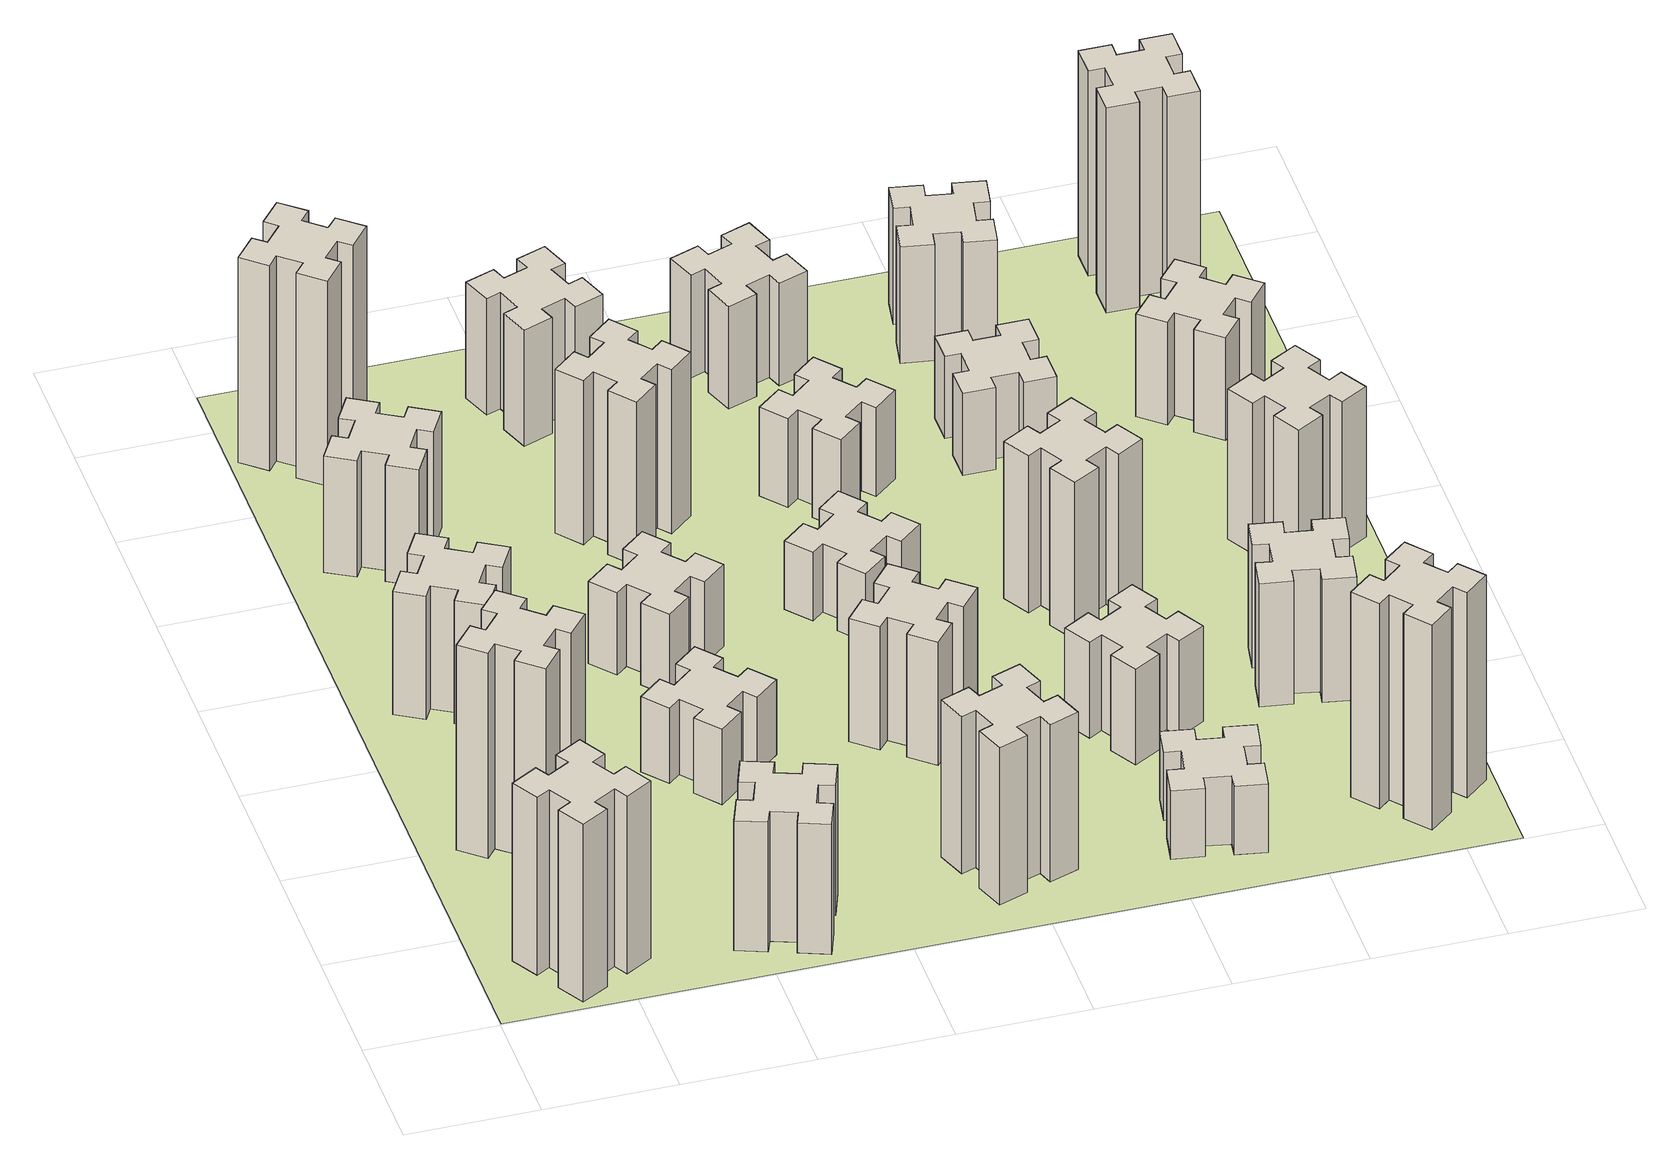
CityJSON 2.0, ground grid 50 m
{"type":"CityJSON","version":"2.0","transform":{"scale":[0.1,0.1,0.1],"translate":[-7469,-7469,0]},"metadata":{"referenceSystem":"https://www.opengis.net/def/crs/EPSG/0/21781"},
"CityObjects":{
"building1":{"type":"Building","attributes":{"class":"1000","function":"1000","usage":"1000","yearOfConstruction":2016,"roofType":"1000","measuredHeight":78,"storeysAboveGround":30,"storeysBelowGround":0},"geometry":[{"type":"Solid","lod":"1","boundaries":[[[[0,1,2,3,4,5,6,7,8,9,10,11,12,13,14,15,16,17,18,19]],[[17,16,20,21]],[[16,15,22,20]],[[15,14,23,22]],[[14,13,24,23]],[[13,12,25,24]],[[12,11,26,25]],[[11,10,27,26]],[[10,9,28,27]],[[9,8,29,28]],[[8,7,30,29]],[[7,6,31,30]],[[6,5,32,31]],[[5,4,33,32]],[[4,3,34,33]],[[3,2,35,34]],[[2,1,36,35]],[[1,0,37,36]],[[0,19,38,37]],[[19,18,39,38]],[[18,17,21,39]],[[24,25,26,27,28,29,30,31,32,33,34,35,36,37,38,39,21,20,22,23]]]]}]},
"building2":{"type":"Building","attributes":{"class":"1000","function":"1000","usage":"1000","yearOfConstruction":2016,"roofType":"1000","measuredHeight":90,"storeysAboveGround":30,"storeysBelowGround":0},"geometry":[{"type":"Solid","lod":"1","boundaries":[[[[40,41,42,43,44,45,46,47,48,49,50,51,52,53,54,55,56,57,58,59]],[[57,56,60,61]],[[56,55,62,60]],[[55,54,63,62]],[[54,53,64,63]],[[53,52,65,64]],[[52,51,66,65]],[[51,50,67,66]],[[50,49,68,67]],[[49,48,69,68]],[[48,47,70,69]],[[47,46,71,70]],[[46,45,72,71]],[[45,44,73,72]],[[44,43,74,73]],[[43,42,75,74]],[[42,41,76,75]],[[41,40,77,76]],[[40,59,78,77]],[[59,58,79,78]],[[58,57,61,79]],[[64,65,66,67,68,69,70,71,72,73,74,75,76,77,78,79,61,60,62,63]]]]}]},
"building3":{"type":"Building","attributes":{"class":"1000","function":"1000","usage":"1000","yearOfConstruction":2016,"roofType":"1000","measuredHeight":54,"storeysAboveGround":30,"storeysBelowGround":0},"geometry":[{"type":"Solid","lod":"1","boundaries":[[[[80,81,82,83,84,85,86,87,88,89,90,91,92,93,94,95,96,97,98,99]],[[97,96,100,101]],[[96,95,102,100]],[[95,94,103,102]],[[94,93,104,103]],[[93,92,105,104]],[[92,91,106,105]],[[91,90,107,106]],[[90,89,108,107]],[[89,88,109,108]],[[88,87,110,109]],[[87,86,111,110]],[[86,85,112,111]],[[85,84,113,112]],[[84,83,114,113]],[[83,82,115,114]],[[82,81,116,115]],[[81,80,117,116]],[[80,99,118,117]],[[99,98,119,118]],[[98,97,101,119]],[[104,105,106,107,108,109,110,111,112,113,114,115,116,117,118,119,101,100,102,103]]]]}]},
"building4":{"type":"Building","attributes":{"class":"1000","function":"1000","usage":"1000","yearOfConstruction":2016,"roofType":"1000","measuredHeight":51,"storeysAboveGround":30,"storeysBelowGround":0},"geometry":[{"type":"Solid","lod":"1","boundaries":[[[[120,121,122,123,124,125,126,127,128,129,130,131,132,133,134,135,136,137,138,139]],[[137,136,140,141]],[[136,135,142,140]],[[135,134,143,142]],[[134,133,144,143]],[[133,132,145,144]],[[132,131,146,145]],[[131,130,147,146]],[[130,129,148,147]],[[129,128,149,148]],[[128,127,150,149]],[[127,126,151,150]],[[126,125,152,151]],[[125,124,153,152]],[[124,123,154,153]],[[123,122,155,154]],[[122,121,156,155]],[[121,120,157,156]],[[120,139,158,157]],[[139,138,159,158]],[[138,137,141,159]],[[144,145,146,147,148,149,150,151,152,153,154,155,156,157,158,159,141,140,142,143]]]]}]},
"building5":{"type":"Building","attributes":{"class":"1000","function":"1000","usage":"1000","yearOfConstruction":2016,"roofType":"1000","measuredHeight":57,"storeysAboveGround":30,"storeysBelowGround":0},"geometry":[{"type":"Solid","lod":"1","boundaries":[[[[160,161,162,163,164,165,166,167,168,169,170,171,172,173,174,175,176,177,178,179]],[[177,176,180,181]],[[176,175,182,180]],[[175,174,183,182]],[[174,173,184,183]],[[173,172,185,184]],[[172,171,186,185]],[[171,170,187,186]],[[170,169,188,187]],[[169,168,189,188]],[[168,167,190,189]],[[167,166,191,190]],[[166,165,192,191]],[[165,164,193,192]],[[164,163,194,193]],[[163,162,195,194]],[[162,161,196,195]],[[161,160,197,196]],[[160,179,198,197]],[[179,178,199,198]],[[178,177,181,199]],[[184,185,186,187,188,189,190,191,192,193,194,195,196,197,198,199,181,180,182,183]]]]}]},
"building6":{"type":"Building","attributes":{"class":"1000","function":"1000","usage":"1000","yearOfConstruction":2016,"roofType":"1000","measuredHeight":90,"storeysAboveGround":30,"storeysBelowGround":0},"geometry":[{"type":"Solid","lod":"1","boundaries":[[[[200,201,202,203,204,205,206,207,208,209,210,211,212,213,214,215,216,217,218,219]],[[217,216,220,221]],[[216,215,222,220]],[[215,214,223,222]],[[214,213,224,223]],[[213,212,225,224]],[[212,211,226,225]],[[211,210,227,226]],[[210,209,228,227]],[[209,208,229,228]],[[208,207,230,229]],[[207,206,231,230]],[[206,205,232,231]],[[205,204,233,232]],[[204,203,234,233]],[[203,202,235,234]],[[202,201,236,235]],[[201,200,237,236]],[[200,219,238,237]],[[219,218,239,238]],[[218,217,221,239]],[[224,225,226,227,228,229,230,231,232,233,234,235,236,237,238,239,221,220,222,223]]]]}]},
"building7":{"type":"Building","attributes":{"class":"1000","function":"1000","usage":"1000","yearOfConstruction":2016,"roofType":"1000","measuredHeight":33,"storeysAboveGround":30,"storeysBelowGround":0},"geometry":[{"type":"Solid","lod":"1","boundaries":[[[[240,241,242,243,244,245,246,247,248,249,250,251,252,253,254,255,256,257,258,259]],[[257,256,260,261]],[[256,255,262,260]],[[255,254,263,262]],[[254,253,264,263]],[[253,252,265,264]],[[252,251,266,265]],[[251,250,267,266]],[[250,249,268,267]],[[249,248,269,268]],[[248,247,270,269]],[[247,246,271,270]],[[246,245,272,271]],[[245,244,273,272]],[[244,243,274,273]],[[243,242,275,274]],[[242,241,276,275]],[[241,240,277,276]],[[240,259,278,277]],[[259,258,279,278]],[[258,257,261,279]],[[264,265,266,267,268,269,270,271,272,273,274,275,276,277,278,279,261,260,262,263]]]]}]},
"building8":{"type":"Building","attributes":{"class":"1000","function":"1000","usage":"1000","yearOfConstruction":2016,"roofType":"1000","measuredHeight":36,"storeysAboveGround":30,"storeysBelowGround":0},"geometry":[{"type":"Solid","lod":"1","boundaries":[[[[280,281,282,283,284,285,286,287,288,289,290,291,292,293,294,295,296,297,298,299]],[[297,296,300,301]],[[296,295,302,300]],[[295,294,303,302]],[[294,293,304,303]],[[293,292,305,304]],[[292,291,306,305]],[[291,290,307,306]],[[290,289,308,307]],[[289,288,309,308]],[[288,287,310,309]],[[287,286,311,310]],[[286,285,312,311]],[[285,284,313,312]],[[284,283,314,313]],[[283,282,315,314]],[[282,281,316,315]],[[281,280,317,316]],[[280,299,318,317]],[[299,298,319,318]],[[298,297,301,319]],[[304,305,306,307,308,309,310,311,312,313,314,315,316,317,318,319,301,300,302,303]]]]}]},
"building9":{"type":"Building","attributes":{"class":"1000","function":"1000","usage":"1000","yearOfConstruction":2016,"roofType":"1000","measuredHeight":72,"storeysAboveGround":30,"storeysBelowGround":0},"geometry":[{"type":"Solid","lod":"1","boundaries":[[[[320,321,322,323,324,325,326,327,328,329,330,331,332,333,334,335,336,337,338,339]],[[337,336,340,341]],[[336,335,342,340]],[[335,334,343,342]],[[334,333,344,343]],[[333,332,345,344]],[[332,331,346,345]],[[331,330,347,346]],[[330,329,348,347]],[[329,328,349,348]],[[328,327,350,349]],[[327,326,351,350]],[[326,325,352,351]],[[325,324,353,352]],[[324,323,354,353]],[[323,322,355,354]],[[322,321,356,355]],[[321,320,357,356]],[[320,339,358,357]],[[339,338,359,358]],[[338,337,341,359]],[[344,345,346,347,348,349,350,351,352,353,354,355,356,357,358,359,341,340,342,343]]]]}]},
"building10":{"type":"Building","attributes":{"class":"1000","function":"1000","usage":"1000","yearOfConstruction":2016,"roofType":"1000","measuredHeight":69,"storeysAboveGround":30,"storeysBelowGround":0},"geometry":[{"type":"Solid","lod":"1","boundaries":[[[[360,361,362,363,364,365,366,367,368,369,370,371,372,373,374,375,376,377,378,379]],[[377,376,380,381]],[[376,375,382,380]],[[375,374,383,382]],[[374,373,384,383]],[[373,372,385,384]],[[372,371,386,385]],[[371,370,387,386]],[[370,369,388,387]],[[369,368,389,388]],[[368,367,390,389]],[[367,366,391,390]],[[366,365,392,391]],[[365,364,393,392]],[[364,363,394,393]],[[363,362,395,394]],[[362,361,396,395]],[[361,360,397,396]],[[360,379,398,397]],[[379,378,399,398]],[[378,377,381,399]],[[384,385,386,387,388,389,390,391,392,393,394,395,396,397,398,399,381,380,382,383]]]]}]},
"building11":{"type":"Building","attributes":{"class":"1000","function":"1000","usage":"1000","yearOfConstruction":2016,"roofType":"1000","measuredHeight":51,"storeysAboveGround":30,"storeysBelowGround":0},"geometry":[{"type":"Solid","lod":"1","boundaries":[[[[400,401,402,403,404,405,406,407,408,409,410,411,412,413,414,415,416,417,418,419]],[[417,416,420,421]],[[416,415,422,420]],[[415,414,423,422]],[[414,413,424,423]],[[413,412,425,424]],[[412,411,426,425]],[[411,410,427,426]],[[410,409,428,427]],[[409,408,429,428]],[[408,407,430,429]],[[407,406,431,430]],[[406,405,432,431]],[[405,404,433,432]],[[404,403,434,433]],[[403,402,435,434]],[[402,401,436,435]],[[401,400,437,436]],[[400,419,438,437]],[[419,418,439,438]],[[418,417,421,439]],[[424,425,426,427,428,429,430,431,432,433,434,435,436,437,438,439,421,420,422,423]]]]}]},
"building12":{"type":"Building","attributes":{"class":"1000","function":"1000","usage":"1000","yearOfConstruction":2016,"roofType":"1000","measuredHeight":54,"storeysAboveGround":30,"storeysBelowGround":0},"geometry":[{"type":"Solid","lod":"1","boundaries":[[[[440,441,442,443,444,445,446,447,448,449,450,451,452,453,454,455,456,457,458,459]],[[457,456,460,461]],[[456,455,462,460]],[[455,454,463,462]],[[454,453,464,463]],[[453,452,465,464]],[[452,451,466,465]],[[451,450,467,466]],[[450,449,468,467]],[[449,448,469,468]],[[448,447,470,469]],[[447,446,471,470]],[[446,445,472,471]],[[445,444,473,472]],[[444,443,474,473]],[[443,442,475,474]],[[442,441,476,475]],[[441,440,477,476]],[[440,459,478,477]],[[459,458,479,478]],[[458,457,461,479]],[[464,465,466,467,468,469,470,471,472,473,474,475,476,477,478,479,461,460,462,463]]]]}]},
"building13":{"type":"Building","attributes":{"class":"1000","function":"1000","usage":"1000","yearOfConstruction":2016,"roofType":"1000","measuredHeight":30,"storeysAboveGround":30,"storeysBelowGround":0},"geometry":[{"type":"Solid","lod":"1","boundaries":[[[[480,481,482,483,484,485,486,487,488,489,490,491,492,493,494,495,496,497,498,499]],[[497,496,500,501]],[[496,495,502,500]],[[495,494,503,502]],[[494,493,504,503]],[[493,492,505,504]],[[492,491,506,505]],[[491,490,507,506]],[[490,489,508,507]],[[489,488,509,508]],[[488,487,510,509]],[[487,486,511,510]],[[486,485,512,511]],[[485,484,513,512]],[[484,483,514,513]],[[483,482,515,514]],[[482,481,516,515]],[[481,480,517,516]],[[480,499,518,517]],[[499,498,519,518]],[[498,497,501,519]],[[504,505,506,507,508,509,510,511,512,513,514,515,516,517,518,519,501,500,502,503]]]]}]},
"building14":{"type":"Building","attributes":{"class":"1000","function":"1000","usage":"1000","yearOfConstruction":2016,"roofType":"1000","measuredHeight":39,"storeysAboveGround":30,"storeysBelowGround":0},"geometry":[{"type":"Solid","lod":"1","boundaries":[[[[520,521,522,523,524,525,526,527,528,529,530,531,532,533,534,535,536,537,538,539]],[[537,536,540,541]],[[536,535,542,540]],[[535,534,543,542]],[[534,533,544,543]],[[533,532,545,544]],[[532,531,546,545]],[[531,530,547,546]],[[530,529,548,547]],[[529,528,549,548]],[[528,527,550,549]],[[527,526,551,550]],[[526,525,552,551]],[[525,524,553,552]],[[524,523,554,553]],[[523,522,555,554]],[[522,521,556,555]],[[521,520,557,556]],[[520,539,558,557]],[[539,538,559,558]],[[538,537,541,559]],[[544,545,546,547,548,549,550,551,552,553,554,555,556,557,558,559,541,540,542,543]]]]}]},
"building15":{"type":"Building","attributes":{"class":"1000","function":"1000","usage":"1000","yearOfConstruction":2016,"roofType":"1000","measuredHeight":30,"storeysAboveGround":30,"storeysBelowGround":0},"geometry":[{"type":"Solid","lod":"1","boundaries":[[[[560,561,562,563,564,565,566,567,568,569,570,571,572,573,574,575,576,577,578,579]],[[577,576,580,581]],[[576,575,582,580]],[[575,574,583,582]],[[574,573,584,583]],[[573,572,585,584]],[[572,571,586,585]],[[571,570,587,586]],[[570,569,588,587]],[[569,568,589,588]],[[568,567,590,589]],[[567,566,591,590]],[[566,565,592,591]],[[565,564,593,592]],[[564,563,594,593]],[[563,562,595,594]],[[562,561,596,595]],[[561,560,597,596]],[[560,579,598,597]],[[579,578,599,598]],[[578,577,581,599]],[[584,585,586,587,588,589,590,591,592,593,594,595,596,597,598,599,581,580,582,583]]]]}]},
"building16":{"type":"Building","attributes":{"class":"1000","function":"1000","usage":"1000","yearOfConstruction":2016,"roofType":"1000","measuredHeight":45,"storeysAboveGround":30,"storeysBelowGround":0},"geometry":[{"type":"Solid","lod":"1","boundaries":[[[[600,601,602,603,604,605,606,607,608,609,610,611,612,613,614,615,616,617,618,619]],[[617,616,620,621]],[[616,615,622,620]],[[615,614,623,622]],[[614,613,624,623]],[[613,612,625,624]],[[612,611,626,625]],[[611,610,627,626]],[[610,609,628,627]],[[609,608,629,628]],[[608,607,630,629]],[[607,606,631,630]],[[606,605,632,631]],[[605,604,633,632]],[[604,603,634,633]],[[603,602,635,634]],[[602,601,636,635]],[[601,600,637,636]],[[600,619,638,637]],[[619,618,639,638]],[[618,617,621,639]],[[624,625,626,627,628,629,630,631,632,633,634,635,636,637,638,639,621,620,622,623]]]]}]},
"building17":{"type":"Building","attributes":{"class":"1000","function":"1000","usage":"1000","yearOfConstruction":2016,"roofType":"1000","measuredHeight":42,"storeysAboveGround":30,"storeysBelowGround":0},"geometry":[{"type":"Solid","lod":"1","boundaries":[[[[640,641,642,643,644,645,646,647,648,649,650,651,652,653,654,655,656,657,658,659]],[[657,656,660,661]],[[656,655,662,660]],[[655,654,663,662]],[[654,653,664,663]],[[653,652,665,664]],[[652,651,666,665]],[[651,650,667,666]],[[650,649,668,667]],[[649,648,669,668]],[[648,647,670,669]],[[647,646,671,670]],[[646,645,672,671]],[[645,644,673,672]],[[644,643,674,673]],[[643,642,675,674]],[[642,641,676,675]],[[641,640,677,676]],[[640,659,678,677]],[[659,658,679,678]],[[658,657,661,679]],[[664,665,666,667,668,669,670,671,672,673,674,675,676,677,678,679,661,660,662,663]]]]}]},
"building18":{"type":"Building","attributes":{"class":"1000","function":"1000","usage":"1000","yearOfConstruction":2016,"roofType":"1000","measuredHeight":69,"storeysAboveGround":30,"storeysBelowGround":0},"geometry":[{"type":"Solid","lod":"1","boundaries":[[[[680,681,682,683,684,685,686,687,688,689,690,691,692,693,694,695,696,697,698,699]],[[697,696,700,701]],[[696,695,702,700]],[[695,694,703,702]],[[694,693,704,703]],[[693,692,705,704]],[[692,691,706,705]],[[691,690,707,706]],[[690,689,708,707]],[[689,688,709,708]],[[688,687,710,709]],[[687,686,711,710]],[[686,685,712,711]],[[685,684,713,712]],[[684,683,714,713]],[[683,682,715,714]],[[682,681,716,715]],[[681,680,717,716]],[[680,699,718,717]],[[699,698,719,718]],[[698,697,701,719]],[[704,705,706,707,708,709,710,711,712,713,714,715,716,717,718,719,701,700,702,703]]]]}]},
"building19":{"type":"Building","attributes":{"class":"1000","function":"1000","usage":"1000","yearOfConstruction":2016,"roofType":"1000","measuredHeight":36,"storeysAboveGround":30,"storeysBelowGround":0},"geometry":[{"type":"Solid","lod":"1","boundaries":[[[[720,721,722,723,724,725,726,727,728,729,730,731,732,733,734,735,736,737,738,739]],[[737,736,740,741]],[[736,735,742,740]],[[735,734,743,742]],[[734,733,744,743]],[[733,732,745,744]],[[732,731,746,745]],[[731,730,747,746]],[[730,729,748,747]],[[729,728,749,748]],[[728,727,750,749]],[[727,726,751,750]],[[726,725,752,751]],[[725,724,753,752]],[[724,723,754,753]],[[723,722,755,754]],[[722,721,756,755]],[[721,720,757,756]],[[720,739,758,757]],[[739,738,759,758]],[[738,737,741,759]],[[744,745,746,747,748,749,750,751,752,753,754,755,756,757,758,759,741,740,742,743]]]]}]},
"building20":{"type":"Building","attributes":{"class":"1000","function":"1000","usage":"1000","yearOfConstruction":2016,"roofType":"1000","measuredHeight":90,"storeysAboveGround":30,"storeysBelowGround":0},"geometry":[{"type":"Solid","lod":"1","boundaries":[[[[760,761,762,763,764,765,766,767,768,769,770,771,772,773,774,775,776,777,778,779]],[[777,776,780,781]],[[776,775,782,780]],[[775,774,783,782]],[[774,773,784,783]],[[773,772,785,784]],[[772,771,786,785]],[[771,770,787,786]],[[770,769,788,787]],[[769,768,789,788]],[[768,767,790,789]],[[767,766,791,790]],[[766,765,792,791]],[[765,764,793,792]],[[764,763,794,793]],[[763,762,795,794]],[[762,761,796,795]],[[761,760,797,796]],[[760,779,798,797]],[[779,778,799,798]],[[778,777,781,799]],[[784,785,786,787,788,789,790,791,792,793,794,795,796,797,798,799,781,780,782,783]]]]}]},
"building21":{"type":"Building","attributes":{"class":"1000","function":"1000","usage":"1000","yearOfConstruction":2016,"roofType":"1000","measuredHeight":54,"storeysAboveGround":30,"storeysBelowGround":0},"geometry":[{"type":"Solid","lod":"1","boundaries":[[[[800,801,802,803,804,805,806,807,808,809,810,811,812,813,814,815,816,817,818,819]],[[817,816,820,821]],[[816,815,822,820]],[[815,814,823,822]],[[814,813,824,823]],[[813,812,825,824]],[[812,811,826,825]],[[811,810,827,826]],[[810,809,828,827]],[[809,808,829,828]],[[808,807,830,829]],[[807,806,831,830]],[[806,805,832,831]],[[805,804,833,832]],[[804,803,834,833]],[[803,802,835,834]],[[802,801,836,835]],[[801,800,837,836]],[[800,819,838,837]],[[819,818,839,838]],[[818,817,821,839]],[[824,825,826,827,828,829,830,831,832,833,834,835,836,837,838,839,821,820,822,823]]]]}]},
"building22":{"type":"Building","attributes":{"class":"1000","function":"1000","usage":"1000","yearOfConstruction":2016,"roofType":"1000","measuredHeight":51,"storeysAboveGround":30,"storeysBelowGround":0},"geometry":[{"type":"Solid","lod":"1","boundaries":[[[[840,841,842,843,844,845,846,847,848,849,850,851,852,853,854,855,856,857,858,859]],[[857,856,860,861]],[[856,855,862,860]],[[855,854,863,862]],[[854,853,864,863]],[[853,852,865,864]],[[852,851,866,865]],[[851,850,867,866]],[[850,849,868,867]],[[849,848,869,868]],[[848,847,870,869]],[[847,846,871,870]],[[846,845,872,871]],[[845,844,873,872]],[[844,843,874,873]],[[843,842,875,874]],[[842,841,876,875]],[[841,840,877,876]],[[840,859,878,877]],[[859,858,879,878]],[[858,857,861,879]],[[864,865,866,867,868,869,870,871,872,873,874,875,876,877,878,879,861,860,862,863]]]]}]},
"building23":{"type":"Building","attributes":{"class":"1000","function":"1000","usage":"1000","yearOfConstruction":2016,"roofType":"1000","measuredHeight":66,"storeysAboveGround":30,"storeysBelowGround":0},"geometry":[{"type":"Solid","lod":"1","boundaries":[[[[880,881,882,883,884,885,886,887,888,889,890,891,892,893,894,895,896,897,898,899]],[[897,896,900,901]],[[896,895,902,900]],[[895,894,903,902]],[[894,893,904,903]],[[893,892,905,904]],[[892,891,906,905]],[[891,890,907,906]],[[890,889,908,907]],[[889,888,909,908]],[[888,887,910,909]],[[887,886,911,910]],[[886,885,912,911]],[[885,884,913,912]],[[884,883,914,913]],[[883,882,915,914]],[[882,881,916,915]],[[881,880,917,916]],[[880,899,918,917]],[[899,898,919,918]],[[898,897,901,919]],[[904,905,906,907,908,909,910,911,912,913,914,915,916,917,918,919,901,900,902,903]]]]}]},
"building24":{"type":"Building","attributes":{"class":"1000","function":"1000","usage":"1000","yearOfConstruction":2016,"roofType":"1000","measuredHeight":45,"storeysAboveGround":30,"storeysBelowGround":0},"geometry":[{"type":"Solid","lod":"1","boundaries":[[[[920,921,922,923,924,925,926,927,928,929,930,931,932,933,934,935,936,937,938,939]],[[937,936,940,941]],[[936,935,942,940]],[[935,934,943,942]],[[934,933,944,943]],[[933,932,945,944]],[[932,931,946,945]],[[931,930,947,946]],[[930,929,948,947]],[[929,928,949,948]],[[928,927,950,949]],[[927,926,951,950]],[[926,925,952,951]],[[925,924,953,952]],[[924,923,954,953]],[[923,922,955,954]],[[922,921,956,955]],[[921,920,957,956]],[[920,939,958,957]],[[939,938,959,958]],[[938,937,941,959]],[[944,945,946,947,948,949,950,951,952,953,954,955,956,957,958,959,941,940,942,943]]]]}]},
"building25":{"type":"Building","attributes":{"class":"1000","function":"1000","usage":"1000","yearOfConstruction":2016,"roofType":"1000","measuredHeight":90,"storeysAboveGround":30,"storeysBelowGround":0},"geometry":[{"type":"Solid","lod":"1","boundaries":[[[[960,961,962,963,964,965,966,967,968,969,970,971,972,973,974,975,976,977,978,979]],[[977,976,980,981]],[[976,975,982,980]],[[975,974,983,982]],[[974,973,984,983]],[[973,972,985,984]],[[972,971,986,985]],[[971,970,987,986]],[[970,969,988,987]],[[969,968,989,988]],[[968,967,990,989]],[[967,966,991,990]],[[966,965,992,991]],[[965,964,993,992]],[[964,963,994,993]],[[963,962,995,994]],[[962,961,996,995]],[[961,960,997,996]],[[960,979,998,997]],[[979,978,999,998]],[[978,977,981,999]],[[984,985,986,987,988,989,990,991,992,993,994,995,996,997,998,999,981,980,982,983]]]]}]},
"landuse1":{"type":"LandUse","attributes":{"name":"plot1","function":"1010"},"geometry":[{"type":"MultiSurface","lod":"1","boundaries":[[[1000,1001,1002,1003]]]}]}
},
"vertices":[
[255,264,0],[305,177,0],[253,147,0],[313,43,0],[417,103,0],[387,155,0],[474,205,0],[504,153,0],[608,213,0],[548,317,0],[496,287,0],[446,374,0],[498,404,0],[438,508,0],[334,448,0],[364,396,0],[277,346,0],[247,398,0],[143,338,0],[203,234,0],[277,346,780],[247,398,780],[364,396,780],[334,448,780],[438,508,780],[498,404,780],[446,374,780],[496,287,780],[548,317,780],[608,213,780],[504,153,780],[474,205,780],[387,155,780],[417,103,780],[313,43,780],[253,147,780],[305,177,780],[255,264,780],[203,234,780],[143,338,780],
[484,1067,0],[408,1132,0],[446,1178,0],[354,1255,0],[277,1163,0],[323,1124,0],[259,1048,0],[213,1086,0],[136,994,0],[228,917,0],[266,963,0],[343,899,0],[304,853,0],[396,776,0],[473,868,0],[427,906,0],[492,983,0],[538,944,0],[615,1036,0],[523,1113,0],[492,983,900],[538,944,900],[427,906,900],[473,868,900],[396,776,900],[304,853,900],[343,899,900],[266,963,900],[228,917,900],[136,994,900],[213,1086,900],[259,1048,900],[323,1124,900],[277,1163,900],[354,1255,900],[446,1178,900],[408,1132,900],[484,1067,900],[523,1113,900],[615,1036,900],
[474,1926,0],[387,1976,0],[417,2028,0],[313,2088,0],[253,1984,0],[305,1954,0],[255,1867,0],[203,1897,0],[143,1793,0],[247,1733,0],[277,1785,0],[364,1735,0],[334,1683,0],[438,1623,0],[498,1727,0],[446,1757,0],[496,1844,0],[548,1814,0],[608,1918,0],[504,1978,0],[496,1844,540],[548,1814,540],[446,1757,540],[498,1727,540],[438,1623,540],[334,1683,540],[364,1735,540],[277,1785,540],[247,1733,540],[143,1793,540],[203,1897,540],[255,1867,540],[305,1954,540],[253,1984,540],[313,2088,540],[417,2028,540],[387,1976,540],[474,1926,540],[504,1978,540],[608,1918,540],
[446,2597,0],[496,2684,0],[548,2654,0],[608,2758,0],[504,2818,0],[474,2766,0],[387,2816,0],[417,2868,0],[313,2928,0],[253,2824,0],[305,2794,0],[255,2707,0],[203,2737,0],[143,2633,0],[247,2573,0],[277,2625,0],[364,2575,0],[334,2523,0],[438,2463,0],[498,2567,0],[364,2575,510],[334,2523,510],[277,2625,510],[247,2573,510],[143,2633,510],[203,2737,510],[255,2707,510],[305,2794,510],[253,2824,510],[313,2928,510],[417,2868,510],[387,2816,510],[474,2766,510],[504,2818,510],[608,2758,510],[548,2654,510],[496,2684,510],[446,2597,510],[498,2567,510],[438,2463,510],
[1029,360,0],[995,266,0],[939,287,0],[897,174,0],[1010,133,0],[1031,189,0],[1125,155,0],[1104,99,0],[1217,57,0],[1258,170,0],[1202,191,0],[1236,285,0],[1292,264,0],[1333,377,0],[1220,418,0],[1200,362,0],[1106,396,0],[1127,452,0],[1014,493,0],[973,380,0],[1106,396,570],[1127,452,570],[1200,362,570],[1220,418,570],[1333,377,570],[1292,264,570],[1236,285,570],[1202,191,570],[1258,170,570],[1217,57,570],[1104,99,570],[1125,155,570],[1031,189,570],[1010,133,570],[897,174,570],[939,287,570],[995,266,570],[1029,360,570],[973,380,570],[1014,493,570],
[384,3387,0],[308,3452,0],[346,3498,0],[254,3575,0],[177,3483,0],[223,3444,0],[159,3368,0],[113,3406,0],[36,3314,0],[128,3237,0],[166,3283,0],[243,3219,0],[204,3173,0],[296,3096,0],[373,3188,0],[327,3226,0],[392,3303,0],[438,3264,0],[515,3356,0],[423,3433,0],[392,3303,900],[438,3264,900],[327,3226,900],[373,3188,900],[296,3096,900],[204,3173,900],[243,3219,900],[166,3283,900],[128,3237,900],[36,3314,900],[113,3406,900],[159,3368,900],[223,3444,900],[177,3483,900],[254,3575,900],[346,3498,900],[308,3452,900],[384,3387,900],[423,3433,900],[515,3356,900],
[1083,1332,0],[1006,1267,0],[968,1313,0],[876,1236,0],[953,1144,0],[999,1183,0],[1063,1106,0],[1017,1068,0],[1094,976,0],[1186,1053,0],[1148,1099,0],[1224,1163,0],[1263,1117,0],[1355,1194,0],[1278,1286,0],[1232,1248,0],[1167,1324,0],[1213,1363,0],[1136,1455,0],[1044,1378,0],[1167,1324,330],[1213,1363,330],[1232,1248,330],[1278,1286,330],[1355,1194,330],[1263,1117,330],[1224,1163,330],[1148,1099,330],[1186,1053,330],[1094,976,330],[1017,1068,330],[1063,1106,330],[999,1183,330],[953,1144,330],[876,1236,330],[968,1313,330],[1006,1267,330],[1083,1332,330],[1044,1378,330],[1136,1455,330],
[1083,1972,0],[1006,1907,0],[968,1953,0],[876,1876,0],[953,1784,0],[999,1823,0],[1063,1746,0],[1017,1708,0],[1094,1616,0],[1186,1693,0],[1148,1739,0],[1224,1803,0],[1263,1757,0],[1355,1834,0],[1278,1926,0],[1232,1888,0],[1167,1964,0],[1213,2003,0],[1136,2095,0],[1044,2018,0],[1167,1964,360],[1213,2003,360],[1232,1888,360],[1278,1926,360],[1355,1834,360],[1263,1757,360],[1224,1803,360],[1148,1739,360],[1186,1693,360],[1094,1616,360],[1017,1708,360],[1063,1746,360],[999,1823,360],[953,1784,360],[876,1876,360],[968,1953,360],[1006,1907,360],[1083,1972,360],[1044,2018,360],[1136,2095,360],
[1099,2563,0],[1163,2486,0],[1117,2448,0],[1194,2356,0],[1286,2433,0],[1248,2479,0],[1324,2543,0],[1363,2497,0],[1455,2574,0],[1378,2666,0],[1332,2628,0],[1267,2704,0],[1313,2743,0],[1236,2835,0],[1144,2758,0],[1183,2712,0],[1106,2647,0],[1068,2693,0],[976,2616,0],[1053,2524,0],[1106,2647,720],[1068,2693,720],[1183,2712,720],[1144,2758,720],[1236,2835,720],[1313,2743,720],[1267,2704,720],[1332,2628,720],[1378,2666,720],[1455,2574,720],[1363,2497,720],[1324,2543,720],[1248,2479,720],[1286,2433,720],[1194,2356,720],[1117,2448,720],[1163,2486,720],[1099,2563,720],[1053,2524,720],[976,2616,720],
[1965,496,0],[1871,462,0],[1850,518,0],[1737,477,0],[1779,364,0],[1835,385,0],[1869,291,0],[1813,270,0],[1854,157,0],[1967,199,0],[1946,255,0],[2040,289,0],[2060,233,0],[2173,274,0],[2132,387,0],[2076,366,0],[2042,460,0],[2098,480,0],[2057,593,0],[1944,552,0],[2042,460,690],[2098,480,690],[2076,366,690],[2132,387,690],[2173,274,690],[2060,233,690],[2040,289,690],[1946,255,690],[1967,199,690],[1854,157,690],[1813,270,690],[1869,291,690],[1835,385,690],[1779,364,690],[1737,477,690],[1850,518,690],[1871,462,690],[1965,496,690],[1944,552,690],[2057,593,690],
[1125,3456,0],[1031,3422,0],[1010,3478,0],[897,3437,0],[939,3324,0],[995,3345,0],[1029,3251,0],[973,3230,0],[1014,3117,0],[1127,3159,0],[1106,3215,0],[1200,3249,0],[1220,3193,0],[1333,3234,0],[1292,3347,0],[1236,3326,0],[1202,3420,0],[1258,3440,0],[1217,3553,0],[1104,3512,0],[1202,3420,510],[1258,3440,510],[1236,3326,510],[1292,3347,510],[1333,3234,510],[1220,3193,510],[1200,3249,510],[1106,3215,510],[1127,3159,510],[1014,3117,510],[973,3230,510],[1029,3251,510],[995,3345,510],[939,3324,510],[897,3437,510],[1010,3478,510],[1031,3422,510],[1125,3456,510],[1104,3512,510],[1217,3553,510],
[1746,1163,0],[1823,1099,0],[1784,1053,0],[1876,976,0],[1953,1068,0],[1907,1106,0],[1972,1183,0],[2018,1144,0],[2095,1236,0],[2003,1313,0],[1964,1267,0],[1888,1332,0],[1926,1378,0],[1834,1455,0],[1757,1363,0],[1803,1324,0],[1739,1248,0],[1693,1286,0],[1616,1194,0],[1708,1117,0],[1739,1248,540],[1693,1286,540],[1803,1324,540],[1757,1363,540],[1834,1455,540],[1926,1378,540],[1888,1332,540],[1964,1267,540],[2003,1313,540],[2095,1236,540],[2018,1144,540],[1972,1183,540],[1907,1106,540],[1953,1068,540],[1876,976,540],[1784,1053,540],[1823,1099,540],[1746,1163,540],[1708,1117,540],[1616,1194,540],
[1972,1988,0],[1907,2064,0],[1953,2103,0],[1876,2195,0],[1784,2118,0],[1823,2072,0],[1746,2007,0],[1708,2053,0],[1616,1976,0],[1693,1884,0],[1739,1923,0],[1803,1846,0],[1757,1808,0],[1834,1716,0],[1926,1793,0],[1888,1839,0],[1964,1903,0],[2003,1857,0],[2095,1934,0],[2018,2026,0],[1964,1903,300],[2003,1857,300],[1888,1839,300],[1926,1793,300],[1834,1716,300],[1757,1808,300],[1803,1846,300],[1739,1923,300],[1693,1884,300],[1616,1976,300],[1708,2053,300],[1746,2007,300],[1823,2072,300],[1784,2118,300],[1876,2195,300],[1953,2103,300],[1907,2064,300],[1972,1988,300],[2018,2026,300],[2095,1934,300],
[1988,2479,0],[2064,2543,0],[2103,2497,0],[2195,2574,0],[2118,2666,0],[2072,2628,0],[2007,2704,0],[2053,2743,0],[1976,2835,0],[1884,2758,0],[1923,2712,0],[1846,2647,0],[1808,2693,0],[1716,2616,0],[1793,2524,0],[1839,2563,0],[1903,2486,0],[1857,2448,0],[1934,2356,0],[2026,2433,0],[1903,2486,390],[1857,2448,390],[1839,2563,390],[1793,2524,390],[1716,2616,390],[1808,2693,390],[1846,2647,390],[1923,2712,390],[1884,2758,390],[1976,2835,390],[2053,2743,390],[2007,2704,390],[2072,2628,390],[2118,2666,390],[2195,2574,390],[2103,2497,390],[2064,2543,390],[1988,2479,390],[2026,2433,390],[1934,2356,390],
[2596,444,0],[2578,345,0],[2519,356,0],[2498,237,0],[2617,217,0],[2627,276,0],[2725,258,0],[2715,199,0],[2833,178,0],[2854,297,0],[2795,307,0],[2812,405,0],[2871,395,0],[2892,513,0],[2774,534,0],[2764,475,0],[2665,492,0],[2676,551,0],[2557,572,0],[2537,454,0],[2665,492,300],[2676,551,300],[2764,475,300],[2774,534,300],[2892,513,300],[2871,395,300],[2812,405,300],[2795,307,300],[2854,297,300],[2833,178,300],[2715,199,300],[2725,258,300],[2627,276,300],[2617,217,300],[2498,237,300],[2519,356,300],[2578,345,300],[2596,444,300],[2537,454,300],[2557,572,300],
[1865,3456,0],[1771,3422,0],[1750,3478,0],[1637,3437,0],[1679,3324,0],[1735,3345,0],[1769,3251,0],[1713,3230,0],[1754,3117,0],[1867,3159,0],[1846,3215,0],[1940,3249,0],[1960,3193,0],[2073,3234,0],[2032,3347,0],[1976,3326,0],[1942,3420,0],[1998,3440,0],[1957,3553,0],[1844,3512,0],[1942,3420,450],[1998,3440,450],[1976,3326,450],[2032,3347,450],[2073,3234,450],[1960,3193,450],[1940,3249,450],[1846,3215,450],[1867,3159,450],[1754,3117,450],[1713,3230,450],[1769,3251,450],[1735,3345,450],[1679,3324,450],[1637,3437,450],[1750,3478,450],[1771,3422,450],[1865,3456,450],[1844,3512,450],[1957,3553,450],
[2716,1027,0],[2666,1114,0],[2718,1144,0],[2658,1248,0],[2554,1188,0],[2584,1136,0],[2497,1086,0],[2467,1138,0],[2363,1078,0],[2423,974,0],[2475,1004,0],[2525,917,0],[2473,887,0],[2533,783,0],[2637,843,0],[2607,895,0],[2694,945,0],[2724,893,0],[2828,953,0],[2768,1057,0],[2694,945,420],[2724,893,420],[2607,895,420],[2637,843,420],[2533,783,420],[2473,887,420],[2525,917,420],[2475,1004,420],[2423,974,420],[2363,1078,420],[2467,1138,420],[2497,1086,420],[2584,1136,420],[2554,1188,420],[2658,1248,420],[2718,1144,420],[2666,1114,420],[2716,1027,420],[2768,1057,420],[2828,953,420],
[2475,1744,0],[2525,1657,0],[2473,1627,0],[2533,1523,0],[2637,1583,0],[2607,1635,0],[2694,1685,0],[2724,1633,0],[2828,1693,0],[2768,1797,0],[2716,1767,0],[2666,1854,0],[2718,1884,0],[2658,1988,0],[2554,1928,0],[2584,1876,0],[2497,1826,0],[2467,1878,0],[2363,1818,0],[2423,1714,0],[2497,1826,690],[2467,1878,690],[2584,1876,690],[2554,1928,690],[2658,1988,690],[2718,1884,690],[2666,1854,690],[2716,1767,690],[2768,1797,690],[2828,1693,690],[2724,1633,690],[2694,1685,690],[2607,1635,690],[2637,1583,690],[2533,1523,690],[2473,1627,690],[2525,1657,690],[2475,1744,690],[2423,1714,690],[2363,1818,690],
[2645,2805,0],[2545,2805,0],[2545,2865,0],[2425,2865,0],[2425,2745,0],[2485,2745,0],[2485,2645,0],[2425,2645,0],[2425,2525,0],[2545,2525,0],[2545,2585,0],[2645,2585,0],[2645,2525,0],[2765,2525,0],[2765,2645,0],[2705,2645,0],[2705,2745,0],[2765,2745,0],[2765,2865,0],[2645,2865,0],[2705,2745,360],[2765,2745,360],[2705,2645,360],[2765,2645,360],[2765,2525,360],[2645,2525,360],[2645,2585,360],[2545,2585,360],[2545,2525,360],[2425,2525,360],[2425,2645,360],[2485,2645,360],[2485,2745,360],[2425,2745,360],[2425,2865,360],[2545,2865,360],[2545,2805,360],[2645,2805,360],[2645,2865,360],[2765,2865,360],
[3468,259,0],[3544,323,0],[3583,277,0],[3675,354,0],[3598,446,0],[3552,408,0],[3487,484,0],[3533,523,0],[3456,615,0],[3364,538,0],[3403,492,0],[3326,427,0],[3288,473,0],[3196,396,0],[3273,304,0],[3319,343,0],[3383,266,0],[3337,228,0],[3414,136,0],[3506,213,0],[3383,266,900],[3337,228,900],[3319,343,900],[3273,304,900],[3196,396,900],[3288,473,900],[3326,427,900],[3403,492,900],[3364,538,900],[3456,615,900],[3533,523,900],[3487,484,900],[3552,408,900],[3598,446,900],[3675,354,900],[3583,277,900],[3544,323,900],[3468,259,900],[3506,213,900],[3414,136,900],
[3167,1016,0],[3265,998,0],[3255,939,0],[3373,918,0],[3394,1037,0],[3335,1047,0],[3352,1145,0],[3411,1135,0],[3432,1253,0],[3314,1274,0],[3304,1215,0],[3205,1232,0],[3216,1291,0],[3097,1312,0],[3077,1194,0],[3136,1184,0],[3118,1085,0],[3059,1096,0],[3038,977,0],[3157,957,0],[3118,1085,540],[3059,1096,540],[3136,1184,540],[3077,1194,540],[3097,1312,540],[3216,1291,540],[3205,1232,540],[3304,1215,540],[3314,1274,540],[3432,1253,540],[3411,1135,540],[3352,1145,540],[3335,1047,540],[3394,1037,540],[3373,918,540],[3255,939,540],[3265,998,540],[3167,1016,540],[3157,957,540],[3038,977,540],
[2695,3267,0],[2712,3365,0],[2771,3355,0],[2792,3473,0],[2674,3494,0],[2664,3435,0],[2565,3452,0],[2576,3511,0],[2457,3532,0],[2437,3414,0],[2496,3404,0],[2478,3305,0],[2419,3316,0],[2398,3197,0],[2517,3177,0],[2527,3236,0],[2625,3218,0],[2615,3159,0],[2733,3138,0],[2754,3257,0],[2625,3218,510],[2615,3159,510],[2527,3236,510],[2517,3177,510],[2398,3197,510],[2419,3316,510],[2478,3305,510],[2496,3404,510],[2437,3414,510],[2457,3532,510],[2576,3511,510],[2565,3452,510],[2664,3435,510],[2674,3494,510],[2792,3473,510],[2771,3355,510],[2712,3365,510],[2695,3267,510],[2754,3257,510],[2733,3138,510],
[3556,1867,0],[3506,1954,0],[3558,1984,0],[3498,2088,0],[3394,2028,0],[3424,1976,0],[3337,1926,0],[3307,1978,0],[3203,1918,0],[3263,1814,0],[3315,1844,0],[3365,1757,0],[3313,1727,0],[3373,1623,0],[3477,1683,0],[3447,1735,0],[3534,1785,0],[3564,1733,0],[3668,1793,0],[3608,1897,0],[3534,1785,660],[3564,1733,660],[3447,1735,660],[3477,1683,660],[3373,1623,660],[3313,1727,660],[3365,1757,660],[3315,1844,660],[3263,1814,660],[3203,1918,660],[3307,1978,660],[3337,1926,660],[3424,1976,660],[3394,2028,660],[3498,2088,660],[3558,1984,660],[3506,1954,660],[3556,1867,660],[3608,1897,660],[3668,1793,660],
[3444,2747,0],[3368,2812,0],[3406,2858,0],[3314,2935,0],[3237,2843,0],[3283,2804,0],[3219,2728,0],[3173,2766,0],[3096,2674,0],[3188,2597,0],[3226,2643,0],[3303,2579,0],[3264,2533,0],[3356,2456,0],[3433,2548,0],[3387,2586,0],[3452,2663,0],[3498,2624,0],[3575,2716,0],[3483,2793,0],[3452,2663,450],[3498,2624,450],[3387,2586,450],[3433,2548,450],[3356,2456,450],[3264,2533,450],[3303,2579,450],[3226,2643,450],[3188,2597,450],[3096,2674,450],[3173,2766,450],[3219,2728,450],[3283,2804,450],[3237,2843,450],[3314,2935,450],[3406,2858,450],[3368,2812,450],[3444,2747,450],[3483,2793,450],[3575,2716,450],
[3285,3325,0],[3385,3325,0],[3385,3265,0],[3505,3265,0],[3505,3385,0],[3445,3385,0],[3445,3485,0],[3505,3485,0],[3505,3605,0],[3385,3605,0],[3385,3545,0],[3285,3545,0],[3285,3605,0],[3165,3605,0],[3165,3485,0],[3225,3485,0],[3225,3385,0],[3165,3385,0],[3165,3265,0],[3285,3265,0],[3225,3385,900],[3165,3385,900],[3225,3485,900],[3165,3485,900],[3165,3605,900],[3285,3605,900],[3285,3545,900],[3385,3545,900],[3385,3605,900],[3505,3605,900],[3505,3485,900],[3445,3485,900],[3445,3385,900],[3505,3385,900],[3505,3265,900],[3385,3265,900],[3385,3325,900],[3285,3325,900],[3285,3265,900],[3165,3265,900],
[5,3705,0],[3705,3705,0],[3705,5,0],[5,5,0]
]}
